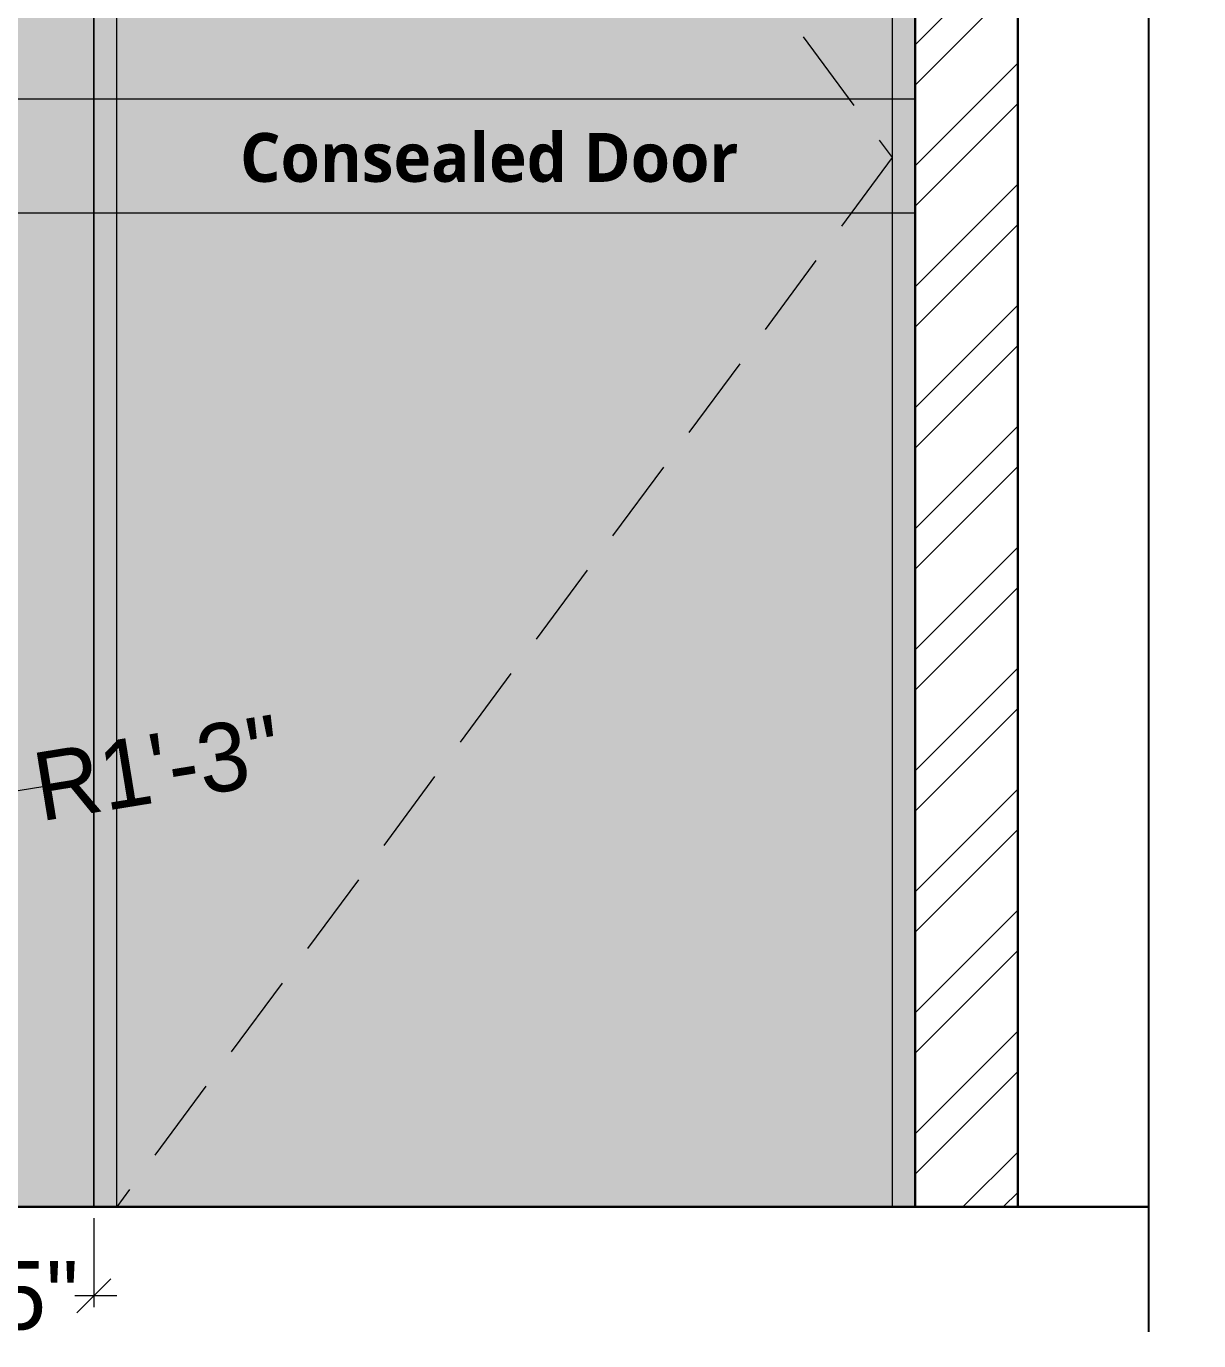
# Model space of a CAD drawing. Header units: millimetres. Extents: x 35877 to 3066687, y -650199 to -40525.
# Drawn here: x 148869.6 to 148921, y -179584.4 to -179526.8 of the extents above; entities that cross this region are included whole.
import ezdxf

# ---------------------------------------------------------------- set-up
doc = ezdxf.new("R2010")
doc.units = ezdxf.units.MM
doc.header["$MEASUREMENT"] = 0
doc.header["$PDMODE"] = 35
doc.linetypes.add('DASHED', pattern=[0.75, 0.5, -0.25])
doc.linetypes.add('DASHED2', pattern=[0.375, 0.25, -0.125])
doc.layers.get('Defpoints').update_dxf_attribs({"color": 220})
doc.layers.add('AR HATCH-7', color=7, linetype='Continuous')
for name, color, linetype, lineweight in [('ELEVATION', 250, 'Continuous', 9), ('FIRST FLOOR ( DW_RAIL )', 7, 'Continuous', 9), ('FURNI', 25, 'Continuous', 5), ('FURNITURE', 32, 'Continuous', 9), ('furniture dimensions', 1, 'DASHED', 0), ('SECTION ( SLAB PLine )', 104, 'Continuous', 30), ('Text', 7, 'Continuous', 15), ('wall', 7, 'Continuous', 30), ('XX~SLAB ( BEAM )~ ( DIM )', 7, 'Continuous', 9)]:
    doc.layers.add(name, color=color, linetype=linetype, lineweight=lineweight)
doc.styles.add('century g', font='GOTHIC.TTF')
doc.styles.get("Standard").update_dxf_attribs({"font": 'arial.ttf', "height": 6})
doc.dimstyles.new('Archana', dxfattribs={"dimtxt": 2, "dimasz": 0.75, "dimexe": 0.5, "dimexo": 0.5, "dimgap": 0, "dimtad": 0, "dimzin": 0, "dimdsep": 46, "dimlunit": 4, "dimtxsty": 'century g', "dimblk": 'OBLIQUE', "dimcen": 0, "dimdle": 1, "dimclrd": 256, "dimclre": 256, "dimclrt": 256, "dimadec": 0, "dimazin": 0, "dimtfac": 1, "dimtofl": 0, "dimtmove": 1, "dimatfit": 3, "dimfxl": 1, "dimfxlon": 1, "dimtolj": 1, "dimtzin": 0, "dimlwd": -1, "dimlwe": -1, "dimarcsym": 0})

# ---------------------------------------------------------------- blocks, each defined once
blk = doc.blocks.new('_Oblique')
at = {"layer": 'wall', "color": 0, "lineweight": -2}
blk.add_line((-0.5, -0.5), (0.5, 0.5), dxfattribs=at)
blk = doc.blocks.new('*D470')
at = {"layer": 'Defpoints', "color": 0, "linetype": 'Continuous', "lineweight": 0, "transparency": 16777216}
for p in [(148867.5985806184, -179578.5810025606), (148872.5985806184, -179578.5810025606), (148872.5985806184, -179582.4798477375)]:
    blk.add_point(p, dxfattribs=at)
at = {"layer": 'furniture dimensions', "color": 5, "linetype": 'ByBlock', "transparency": 16777216}
blk.add_line((148867.5985806184, -179579.0810025606), (148867.5985806184, -179582.9798477375), dxfattribs=at)
at = {"layer": 'furniture dimensions', "color": 5, "linetype": 'Continuous', "transparency": 16777216}
for p, q in [((148872.5985806184, -179579.0810025606), (148872.5985806184, -179582.9798477375)), ((148866.5985806184, -179582.4798477375), (148868.4293080147, -179582.4798477375)), ((148873.5985806184, -179582.4798477375), (148871.767853222, -179582.4798477375))]:
    blk.add_line(p, q, dxfattribs=at)
at = {"layer": 'furniture dimensions', "color": 5, "linetype": 'Continuous', "transparency": 16777216, "xscale": 1.5, "yscale": 1.5, "zscale": 1.5, "rotation": 180}
blk.add_blockref('_Oblique', (148867.5985806184, -179582.4798477375), dxfattribs=at)
at = {"layer": 'furniture dimensions', "color": 5, "linetype": 'Continuous', "transparency": 16777216, "xscale": 1.5, "yscale": 1.5, "zscale": 1.5}
blk.add_blockref('_Oblique', (148872.5985806184, -179582.4798477375), dxfattribs=at)
at = {"layer": 'furniture dimensions', "linetype": 'Continuous', "lineweight": 0, "transparency": 16777216, "insert": (148870.0985806184, -179582.4798477375), "char_height": 3, "attachment_point": 5, "style": 'century g'}
blk.add_mtext('\\A1;5"', dxfattribs=at)
blk = doc.blocks.new('*D473')
at = {"layer": 'Defpoints', "color": 0, "linetype": 'Continuous', "lineweight": 0, "transparency": 16777216}
for p in [(148867.3983034477, -179560.6519387814), (148852.1490837557, -179563.131505698)]:
    blk.add_point(p, dxfattribs=at)
at = {"layer": 'furniture dimensions', "color": 5, "linetype": 'Continuous', "transparency": 16777216}
blk.add_line((148870.3594134102, -179560.1704537974), (148867.3983034477, -179560.6519387814), dxfattribs=at)
at = {"layer": 'furniture dimensions', "color": 5, "linetype": 'Continuous', "transparency": 16777216, "xscale": 1.5, "yscale": 1.5, "zscale": 1.5, "rotation": 189.2356286395764}
blk.add_blockref('_Oblique', (148867.3983034477, -179560.6519387814), dxfattribs=at)
at = {"layer": 'furniture dimensions', "linetype": 'Continuous', "lineweight": 0, "transparency": 16777216, "insert": (148875.3878652704, -179559.3528130836), "char_height": 3, "attachment_point": 5, "rotation": 9.235628639576419, "style": 'century g'}
blk.add_mtext('\\A1;R1\'-3"', dxfattribs=at)

msp = doc.modelspace()

# ---------------------------------------------------------------- hatches: boundary and pattern name
at = {"layer": 'AR HATCH-7', "lineweight": 0, "true_color": 0x939598, "transparency": 33554687}
h = msp.add_hatch(dxfattribs=at)
h.set_pattern_fill('ANSI32', color=252, scale=10)
h.set_pattern_definition([(45, (250.4564385682461, 305.969262342056), (-2.651650429449553, 2.651650429449553), []), (45, (252.224205518246, 305.969262342056), (-2.651650429449553, 2.651650429449553), [])])
h.paths.add_polyline_path([(148913.098580619, -179454.5810025606), (148908.598580619, -179454.5810025606), (148908.598580619, -179578.5810025606), (148913.098580619, -179578.5810025606)])
at = {"layer": 'AR HATCH-7', "lineweight": 0, "true_color": 0xe7e2df, "transparency": 33554687}
h = msp.add_hatch(color=254, dxfattribs=at)
h.dxf.hatch_style = 1
h.paths.add_polyline_path([(148908.598580619, -179480.5810025607), (148872.5985806184, -179480.5810025607), (148872.5985806184, -179485.5810025607), (148908.598580619, -179485.5810025607)])
h.paths.add_polyline_path([(148908.598580619, -179460.5810025607), (148872.5985806184, -179460.5810025607), (148872.5985806184, -179480.5810025607), (148908.598580619, -179480.5810025607)])
h.paths.add_polyline_path([(148872.5985806184, -179460.5810025607), (148867.5985806184, -179460.5810025607), (148867.5985806184, -179480.5810025607), (148872.5985806184, -179480.5810025607)])
h.paths.add_polyline_path([(148867.5985806184, -179460.5810025607), (148829.0985806184, -179460.5810025607), (148829.0985806184, -179480.5810025607), (148867.5985806184, -179480.5810025607)])
h.paths.add_polyline_path([(148854.416389798, -179473.1693329382), (148842.2807714387, -179473.1693329382), (148842.2807714387, -179468.7614215419), (148854.416389798, -179468.7614215419)], flags=16)
h.paths.add_polyline_path([(148867.5985806184, -179480.5810025607), (148829.0985806184, -179480.5810025607), (148829.0985806184, -179485.5810025607), (148867.5985806184, -179485.5810025607)])
h.paths.add_polyline_path([(148872.5985806184, -179480.5810025607), (148867.5985806184, -179480.5810025607), (148867.5985806184, -179485.5810025607), (148872.5985806184, -179485.5810025607)])
h.paths.add_polyline_path([(148872.5985806184, -179485.5810025607), (148867.5985806184, -179485.5810025607), (148867.5985806184, -179530.009991366), (148872.5985806184, -179530.009991366)])
h.paths.add_polyline_path([(148867.5985806184, -179485.5810025607), (148829.0985806184, -179485.5810025607), (148829.0985806184, -179530.009991366), (148867.5985806184, -179530.009991366)])
h.paths.add_polyline_path([(148863.5946534808, -179488.9586528944), (148863.5946534808, -179526.6323410323), (148833.102507756, -179526.6323410323), (148833.102507756, -179488.9586528944)], flags=16)
h.paths.add_polyline_path([(148867.5985806184, -179530.009991366), (148829.0985806184, -179530.009991366), (148829.0985806184, -179535.009991366), (148867.5985806184, -179535.009991366)])
h.paths.add_polyline_path([(148872.5985806184, -179530.009991366), (148867.5985806184, -179530.009991366), (148867.5985806184, -179535.009991366), (148872.5985806184, -179535.009991366)])
h.paths.add_polyline_path([(148872.5985806184, -179535.009991366), (148867.5985806184, -179535.009991366), (148867.5985806184, -179545.6576019071), (148867.6377329728, -179547.6820088353), (148867.5985806184, -179547.6820088353), (148867.5985806184, -179578.5810025606), (148872.5985806184, -179578.5810025606)])
h.paths.add_polyline_path([(148867.5985806184, -179535.009991366), (148829.0985806184, -179535.009991366), (148829.0985806184, -179545.6576019056), (148867.5985806184, -179545.6576019056)])
edge = h.paths.add_edge_path()
edge.add_line((148867.5985806184, -179547.6820088353), (148853.0482574064, -179547.6820088353))
edge.add_arc((148852.8318348521, -179562.4471685636), 14.76674576621739, -1.1289102985756472e-10, 89.16023861221731, ccw=False)
edge.add_line((148867.5985806184, -179562.4471685636), (148867.5985806184, -179547.6820088353))
edge = h.paths.add_edge_path()
edge.add_arc((148852.8318348521, -179562.4471685636), 14.76674576624646, -89.16023861221731, 1.1289102985756472e-10, ccw=False)
edge.add_line((148853.0482574064, -179577.2123282919), (148867.5985806184, -179577.2123282919))
edge.add_line((148867.5985806184, -179577.2123282919), (148867.5985806184, -179562.4471685636))
edge = h.paths.add_edge_path()
edge.add_arc((148852.8318348521, -179562.4471685636), 14.76674576624646, 90.83976138778269, 180.0000000001129, ccw=False)
edge.add_line((148852.6154122979, -179547.6820088353), (148829.0985806184, -179547.6820088353))
edge.add_line((148829.0985806184, -179547.6820088353), (148829.0985806184, -179578.5810025606))
edge.add_line((148829.0985806184, -179578.5810025606), (148838.0650890859, -179578.5810025606))
edge.add_line((148838.0650890859, -179578.5810025606), (148838.0650890859, -179577.2123282919))
edge.add_line((148838.0650890859, -179577.2123282919), (148852.6154122979, -179577.2123282919))
edge.add_arc((148852.8318348521, -179562.4471685636), 14.76674576621739, 179.9999999998871, 269.16023861221726, ccw=False)
h.paths.add_polyline_path([(148829.0985806184, -179547.6820088353), (148824.0985806184, -179547.6820088353), (148824.0985806184, -179578.5810025606), (148829.0985806184, -179578.5810025606)])
h.paths.add_polyline_path([(148829.0985806184, -179535.009991366), (148824.0985806184, -179535.009991366), (148824.0985806184, -179545.6576019056), (148829.0985806184, -179545.6576019056)])
h.paths.add_polyline_path([(148829.0985806184, -179530.009991366), (148824.0985806184, -179530.009991366), (148824.0985806184, -179535.009991366), (148829.0985806184, -179535.009991366)])
h.paths.add_polyline_path([(148829.0985806184, -179485.5810025607), (148824.0985806184, -179485.5810025607), (148824.0985806184, -179530.009991366), (148829.0985806184, -179530.009991366)])
h.paths.add_polyline_path([(148829.0985806184, -179480.5810025607), (148824.0985806184, -179480.5810025607), (148824.0985806184, -179485.5810025607), (148829.0985806184, -179485.5810025607)])
h.paths.add_polyline_path([(148829.0985806184, -179460.5810025607), (148824.0985806184, -179460.5810025607), (148824.0985806184, -179480.5810025607), (148829.0985806184, -179480.5810025607)])
h.paths.add_polyline_path([(148854.416389798, -179468.7614215419), (148842.2807714387, -179468.7614215419), (148842.2807714387, -179473.1693329382), (148854.416389798, -179473.1693329382)], flags=16)
h = msp.add_hatch(color=254, dxfattribs=at)
h.dxf.hatch_style = 1
h.paths.add_polyline_path([(148907.598580619, -179535.009991366), (148873.5985806184, -179535.009991366), (148873.5985806184, -179578.5810025606), (148907.598580619, -179578.5810025606)])
h.paths.add_polyline_path([(148907.598580619, -179530.009991366), (148873.5985806184, -179530.009991366), (148873.5985806184, -179535.009991366), (148907.598580619, -179535.009991366)], flags=17)
h.paths.add_polyline_path([(148907.598580619, -179486.5810025607), (148873.5985806184, -179486.5810025607), (148873.5985806184, -179530.009991366), (148907.598580619, -179530.009991366)], flags=17)
h.paths.add_polyline_path([(148908.598580619, -179485.5810025607), (148872.5985806184, -179485.5810025607), (148872.5985806184, -179530.009991366), (148873.5985806184, -179530.009991366), (148873.5985806184, -179486.5810025607), (148907.598580619, -179486.5810025607), (148907.598580619, -179535.009991366), (148908.598580619, -179535.009991366)])
h.paths.add_polyline_path([(148873.5985806184, -179535.009991366), (148872.5985806184, -179535.009991366), (148872.5985806184, -179578.5810025606), (148873.5985806184, -179578.5810025606)])
h.paths.add_polyline_path([(148873.5985806184, -179530.009991366), (148872.5985806184, -179530.009991366), (148872.5985806184, -179535.009991366), (148873.5985806184, -179535.009991366)], flags=17)
h.paths.add_polyline_path([(148908.598580619, -179535.009991366), (148907.598580619, -179535.009991366), (148907.598580619, -179578.5810025606), (148908.598580619, -179578.5810025606)])

# ---------------------------------------------------------------- linework, layer by layer
at = {"layer": 'ELEVATION', "lineweight": 0, "transparency": 33554687}
for points in [[(148872.5985806184, -179485.5810025607), (148908.598580619, -179485.5810025607), (148908.598580619, -179578.5810025606), (148872.5985806184, -179578.5810025606)], [(148873.5985806184, -179486.5810025607), (148907.598580619, -179486.5810025607), (148907.598580619, -179578.5810025606), (148873.5985806184, -179578.5810025606)]]:
    msp.add_lwpolyline(points, close=True, dxfattribs=at)
at = {"layer": 'FIRST FLOOR ( DW_RAIL )', "color": 251, "linetype": 'DASHED2', "lineweight": 0, "ltscale": 15, "true_color": 0x4b4c4e, "transparency": 33554687}
for p, q in [((148873.5985806184, -179486.5810025607), (148907.598580619, -179532.5810025606)), ((148907.598580619, -179532.5810025606), (148873.5985806184, -179578.5810025606))]:
    msp.add_line(p, q, dxfattribs=at)
at = {"layer": 'FURNI', "lineweight": 0, "transparency": 33554687}
msp.add_line((148872.5985806184, -179476.5810025606), (148872.5985806184, -179542.5810025607), dxfattribs=at)
at = {"layer": 'FURNITURE', "lineweight": 0, "transparency": 33554687}
for p, q in [((148872.5985806183, -179467.5810025604), (148872.5985806184, -179578.5810025607)), ((148824.0985806184, -179530.009991366), (148908.598580619, -179530.009991366)), ((148824.0985806184, -179535.009991366), (148908.598580619, -179535.009991366))]:
    msp.add_line(p, q, dxfattribs=at)
at = {"layer": 'FURNITURE', "color": 252, "lineweight": 25, "true_color": 0x939598, "transparency": 33554687}
msp.add_lwpolyline([(148918.8412011345, -179449.5810025606), (148918.8412011345, -179511.3310447595), (148916.9189364119, -179512.3866283497), (148921.0357643252, -179512.6366283497), (148918.8412011345, -179513.6600694063), (148918.8412011345, -179584.057940431)], dxfattribs=at)
at = {"layer": 'SECTION ( SLAB PLine )', "color": 1, "transparency": 33554687}
msp.add_line((148815.5037843188, -179578.5810025606), (148918.8412011345, -179578.5810025606), dxfattribs=at)
at = {"layer": 'XX~SLAB ( BEAM )~ ( DIM )', "lineweight": 30, "transparency": 33554687}
msp.add_lwpolyline([(148908.598580619, -179454.5810025606), (148913.098580619, -179454.5810025606), (148913.098580619, -179578.5810025606), (148908.598580619, -179578.5810025606)], close=True, dxfattribs=at)

# ---------------------------------------------------------------- texts
at = {"layer": 'Text', "ltscale": 20, "transparency": 33554687, "insert": (148879.0042410113, -179531.5079719701), "char_height": 2.143647067667527, "width": 39.27781730960072, "attachment_point": 1}
msp.add_mtext('{\\fMalgun Gothic|b1|i0|c0|p34;\\C1;Consealed Door}', dxfattribs=at)

# ---------------------------------------------------------------- dimensions: what is measured, and where the dimension line sits
at = {"layer": 'furniture dimensions', "color": 5, "linetype": 'Continuous', "lineweight": 0, "transparency": 33554687}
dim = msp.add_radius_dim(center=(148852.1490837557, -179563.131505698), mpoint=(148867.3983034477, -179560.6519387814), dimstyle='Archana', override={"dimtxt": 3, "dimasz": 1.5, "dimdec": 0, "dimclrd": 5, "dimclre": 5, "dimfxl": 4}, dxfattribs=at)
dim.commit()
dim.dimension.update_dxf_attribs({"geometry": '*D473', "text_midpoint": (148875.3878652704, -179559.3528130836)})
dim = msp.add_linear_dim(base=(148872.5985806184, -179582.4798477375), p1=(148867.5985806184, -179578.5810025606), p2=(148872.5985806184, -179578.5810025606), dimstyle='Archana', override={"dimtxt": 3, "dimasz": 1.5, "dimdec": 0, "dimclrd": 5, "dimclre": 5, "dimfxl": 4}, dxfattribs=at)
dim.commit()
dim.dimension.update_dxf_attribs({"geometry": '*D470', "text_midpoint": (148870.0985806184, -179582.4798477375)})

doc.saveas('drawing.dxf')
